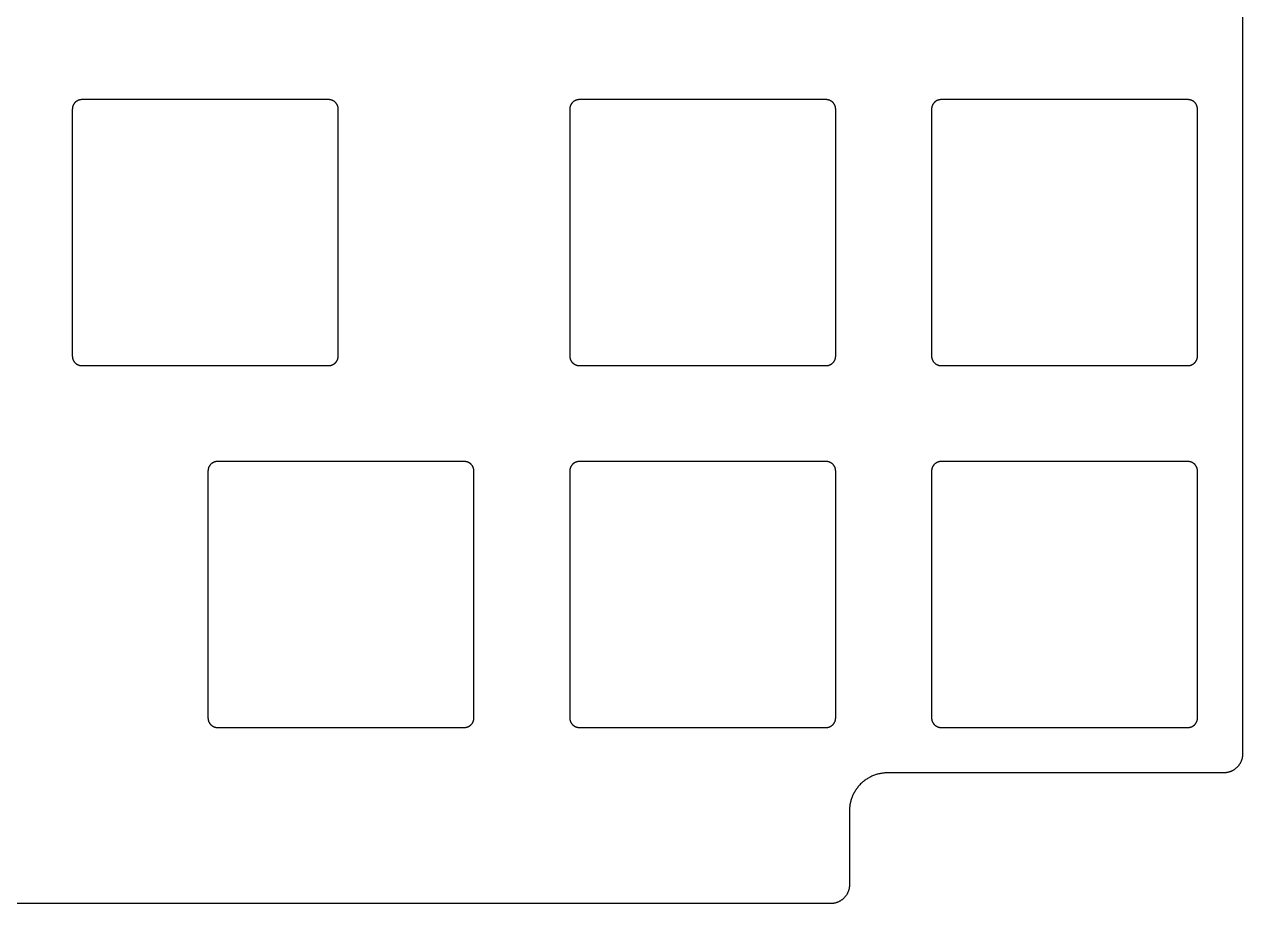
# Model space of a CAD drawing. Header units: millimetres. Extents: x -9 to 295, y -92 to 16.
# Drawn here: x 231 to 295.1, y -92.5 to -46.2 of the extents above; entities that cross this region are included whole.
import ezdxf

# ---------------------------------------------------------------- set-up
doc = ezdxf.new("R2010")
doc.units = ezdxf.units.MM
doc.layers.add('Layer 01', color=18, linetype='Continuous', true_color=0x000000)

msp = doc.modelspace()

# ---------------------------------------------------------------- linework, layer by layer
at = {"layer": 'Layer 01'}
msp.add_lwpolyline([(295.128, 8.39), (295.128, -84.59), (295.128, -84.612), (295.127, -84.635), (295.126, -84.657), (295.124, -84.68), (295.122, -84.703), (295.119, -84.726), (295.115, -84.749), (295.111, -84.772), (295.107, -84.795), (295.102, -84.818), (295.096, -84.842), (295.089, -84.865), (295.082, -84.888), (295.075, -84.912), (295.067, -84.935), (295.058, -84.958), (295.048, -84.981), (295.038, -85.004), (295.028, -85.027), (295.016, -85.049), (295.004, -85.072), (294.992, -85.094), (294.979, -85.116), (294.965, -85.137), (294.951, -85.158), (294.936, -85.179), (294.92, -85.2), (294.904, -85.22), (294.888, -85.24), (294.871, -85.26), (294.853, -85.279), (294.835, -85.297), (294.817, -85.315), (294.798, -85.333), (294.778, -85.35), (294.758, -85.366), (294.738, -85.382), (294.717, -85.398), (294.697, -85.413), (294.675, -85.427), (294.654, -85.441), (294.632, -85.454), (294.61, -85.466), (294.587, -85.478), (294.565, -85.49), (294.542, -85.5), (294.519, -85.51), (294.496, -85.52), (294.473, -85.529), (294.45, -85.537), (294.426, -85.544), (294.403, -85.551), (294.38, -85.558), (294.357, -85.564), (294.333, -85.569), (294.31, -85.573), (294.287, -85.577), (294.264, -85.581), (294.241, -85.584), (294.218, -85.586), (294.195, -85.588), (294.173, -85.589), (294.15, -85.59), (294.128, -85.59), (276.428, -85.59), (276.384, -85.59), (276.339, -85.592), (276.294, -85.594), (276.248, -85.598), (276.203, -85.603), (276.157, -85.608), (276.111, -85.615), (276.064, -85.623), (276.018, -85.633), (275.971, -85.643), (275.924, -85.654), (275.878, -85.667), (275.831, -85.681), (275.785, -85.696), (275.738, -85.713), (275.692, -85.73), (275.646, -85.749), (275.6, -85.769), (275.555, -85.791), (275.509, -85.813), (275.465, -85.837), (275.421, -85.862), (275.377, -85.889), (275.334, -85.916), (275.291, -85.945), (275.249, -85.974), (275.208, -86.005), (275.167, -86.037), (275.128, -86.07), (275.089, -86.104), (275.051, -86.14), (275.014, -86.176), (274.978, -86.213), (274.943, -86.251), (274.908, -86.29), (274.875, -86.329), (274.843, -86.37), (274.812, -86.411), (274.783, -86.453), (274.754, -86.496), (274.727, -86.539), (274.7, -86.582), (274.675, -86.627), (274.652, -86.671), (274.629, -86.716), (274.608, -86.762), (274.587, -86.808), (274.569, -86.854), (274.551, -86.9), (274.534, -86.946), (274.519, -86.993), (274.505, -87.04), (274.493, -87.086), (274.481, -87.133), (274.471, -87.18), (274.461, -87.226), (274.453, -87.272), (274.447, -87.319), (274.441, -87.365), (274.436, -87.41), (274.433, -87.456), (274.43, -87.501), (274.429, -87.546), (274.428, -87.59), (274.428, -91.474), (274.428, -91.496), (274.427, -91.519), (274.426, -91.541), (274.424, -91.564), (274.422, -91.587), (274.419, -91.61), (274.415, -91.633), (274.411, -91.656), (274.407, -91.679), (274.402, -91.703), (274.396, -91.726), (274.389, -91.749), (274.383, -91.773), (274.375, -91.796), (274.367, -91.819), (274.358, -91.842), (274.348, -91.865), (274.338, -91.888), (274.328, -91.911), (274.316, -91.933), (274.304, -91.956), (274.292, -91.978), (274.279, -92), (274.265, -92.021), (274.251, -92.043), (274.236, -92.064), (274.22, -92.084), (274.204, -92.104), (274.188, -92.124), (274.171, -92.144), (274.153, -92.163), (274.135, -92.181), (274.117, -92.199), (274.098, -92.217), (274.078, -92.234), (274.058, -92.25), (274.038, -92.266), (274.018, -92.282), (273.997, -92.297), (273.975, -92.311), (273.954, -92.325), (273.932, -92.338), (273.91, -92.35), (273.887, -92.362), (273.865, -92.374), (273.842, -92.384), (273.819, -92.394), (273.796, -92.404), (273.773, -92.413), (273.75, -92.421), (273.727, -92.428), (273.703, -92.435), (273.68, -92.442), (273.657, -92.448), (273.633, -92.453), (273.61, -92.457), (273.587, -92.461), (273.564, -92.465), (273.541, -92.468), (273.518, -92.47), (273.495, -92.472), (273.473, -92.473), (273.45, -92.474), (273.428, -92.474), (12.308, -92.474)], dxfattribs=at)
for points in [[(247.506, -50.65), (247.506, -50.639), (247.506, -50.628), (247.505, -50.617), (247.504, -50.605), (247.503, -50.594), (247.502, -50.582), (247.5, -50.571), (247.498, -50.559), (247.496, -50.547), (247.493, -50.536), (247.49, -50.524), (247.487, -50.513), (247.484, -50.501), (247.48, -50.489), (247.476, -50.478), (247.471, -50.466), (247.467, -50.455), (247.462, -50.443), (247.456, -50.432), (247.451, -50.42), (247.445, -50.409), (247.438, -50.398), (247.432, -50.387), (247.425, -50.376), (247.418, -50.366), (247.41, -50.355), (247.403, -50.345), (247.395, -50.335), (247.386, -50.325), (247.378, -50.315), (247.369, -50.306), (247.36, -50.297), (247.351, -50.288), (247.341, -50.279), (247.331, -50.27), (247.322, -50.262), (247.311, -50.254), (247.301, -50.246), (247.291, -50.239), (247.28, -50.232), (247.269, -50.225), (247.258, -50.218), (247.247, -50.212), (247.236, -50.206), (247.225, -50.2), (247.213, -50.195), (247.202, -50.19), (247.19, -50.185), (247.179, -50.181), (247.167, -50.177), (247.156, -50.173), (247.144, -50.169), (247.132, -50.166), (247.121, -50.163), (247.109, -50.161), (247.097, -50.158), (247.086, -50.156), (247.074, -50.155), (247.063, -50.153), (247.051, -50.152), (247.04, -50.151), (247.029, -50.151), (247.018, -50.15), (247.006, -50.15), (234.006, -50.15), (233.995, -50.15), (233.984, -50.151), (233.973, -50.151), (233.961, -50.152), (233.95, -50.153), (233.939, -50.155), (233.927, -50.156), (233.915, -50.158), (233.904, -50.161), (233.892, -50.163), (233.88, -50.166), (233.869, -50.169), (233.857, -50.173), (233.845, -50.177), (233.834, -50.181), (233.822, -50.185), (233.811, -50.19), (233.799, -50.195), (233.788, -50.2), (233.777, -50.206), (233.766, -50.212), (233.754, -50.218), (233.744, -50.225), (233.733, -50.232), (233.722, -50.239), (233.712, -50.246), (233.701, -50.254), (233.691, -50.262), (233.681, -50.27), (233.672, -50.279), (233.662, -50.288), (233.653, -50.297), (233.644, -50.306), (233.635, -50.315), (233.626, -50.325), (233.618, -50.335), (233.61, -50.345), (233.602, -50.355), (233.595, -50.366), (233.588, -50.376), (233.581, -50.387), (233.574, -50.398), (233.568, -50.409), (233.562, -50.42), (233.557, -50.432), (233.551, -50.443), (233.546, -50.455), (233.541, -50.466), (233.537, -50.478), (233.533, -50.489), (233.529, -50.501), (233.526, -50.513), (233.522, -50.524), (233.52, -50.536), (233.517, -50.547), (233.515, -50.559), (233.513, -50.571), (233.511, -50.582), (233.51, -50.594), (233.508, -50.605), (233.507, -50.617), (233.507, -50.628), (233.506, -50.639), (233.506, -50.65), (233.506, -63.65), (233.506, -63.661), (233.507, -63.672), (233.507, -63.684), (233.508, -63.695), (233.51, -63.706), (233.511, -63.718), (233.513, -63.729), (233.515, -63.741), (233.517, -63.753), (233.52, -63.764), (233.522, -63.776), (233.526, -63.788), (233.529, -63.799), (233.533, -63.811), (233.537, -63.823), (233.541, -63.834), (233.546, -63.846), (233.551, -63.857), (233.557, -63.868), (233.562, -63.88), (233.568, -63.891), (233.574, -63.902), (233.581, -63.913), (233.588, -63.924), (233.595, -63.934), (233.602, -63.945), (233.61, -63.955), (233.618, -63.965), (233.626, -63.975), (233.635, -63.985), (233.644, -63.994), (233.653, -64.004), (233.662, -64.013), (233.672, -64.021), (233.681, -64.03), (233.691, -64.038), (233.701, -64.046), (233.712, -64.054), (233.722, -64.061), (233.733, -64.069), (233.744, -64.075), (233.754, -64.082), (233.766, -64.088), (233.777, -64.094), (233.788, -64.1), (233.799, -64.105), (233.811, -64.11), (233.822, -64.115), (233.834, -64.119), (233.845, -64.123), (233.857, -64.127), (233.869, -64.131), (233.88, -64.134), (233.892, -64.137), (233.904, -64.139), (233.915, -64.142), (233.927, -64.144), (233.939, -64.145), (233.95, -64.147), (233.961, -64.148), (233.973, -64.149), (233.984, -64.15), (233.995, -64.15), (234.006, -64.15), (247.006, -64.15), (247.018, -64.15), (247.029, -64.15), (247.04, -64.149), (247.051, -64.148), (247.063, -64.147), (247.074, -64.145), (247.086, -64.144), (247.097, -64.142), (247.109, -64.139), (247.121, -64.137), (247.132, -64.134), (247.144, -64.131), (247.156, -64.127), (247.167, -64.123), (247.179, -64.119), (247.19, -64.115), (247.202, -64.11), (247.213, -64.105), (247.225, -64.1), (247.236, -64.094), (247.247, -64.088), (247.258, -64.082), (247.269, -64.075), (247.28, -64.069), (247.291, -64.061), (247.301, -64.054), (247.311, -64.046), (247.322, -64.038), (247.331, -64.03), (247.341, -64.021), (247.351, -64.013), (247.36, -64.004), (247.369, -63.994), (247.378, -63.985), (247.386, -63.975), (247.395, -63.965), (247.403, -63.955), (247.41, -63.945), (247.418, -63.934), (247.425, -63.924), (247.432, -63.913), (247.438, -63.902), (247.445, -63.891), (247.451, -63.88), (247.456, -63.868), (247.462, -63.857), (247.467, -63.846), (247.471, -63.834), (247.476, -63.823), (247.48, -63.811), (247.484, -63.799), (247.487, -63.788), (247.49, -63.776), (247.493, -63.764), (247.496, -63.753), (247.498, -63.741), (247.5, -63.729), (247.502, -63.718), (247.503, -63.706), (247.504, -63.695), (247.505, -63.684), (247.506, -63.672), (247.506, -63.661), (247.506, -63.65)], [(273.2, -64.15), (273.211, -64.15), (273.222, -64.15), (273.234, -64.149), (273.245, -64.148), (273.256, -64.147), (273.268, -64.145), (273.279, -64.144), (273.291, -64.142), (273.303, -64.139), (273.314, -64.137), (273.326, -64.134), (273.338, -64.131), (273.349, -64.127), (273.361, -64.123), (273.373, -64.119), (273.384, -64.115), (273.396, -64.11), (273.407, -64.105), (273.418, -64.1), (273.43, -64.094), (273.441, -64.088), (273.452, -64.082), (273.463, -64.075), (273.474, -64.068), (273.484, -64.061), (273.495, -64.054), (273.505, -64.046), (273.515, -64.038), (273.525, -64.03), (273.535, -64.021), (273.544, -64.013), (273.554, -64.004), (273.563, -63.994), (273.571, -63.985), (273.58, -63.975), (273.588, -63.965), (273.596, -63.955), (273.604, -63.945), (273.611, -63.934), (273.619, -63.924), (273.625, -63.913), (273.632, -63.902), (273.638, -63.891), (273.644, -63.88), (273.65, -63.868), (273.655, -63.857), (273.66, -63.846), (273.665, -63.834), (273.669, -63.822), (273.673, -63.811), (273.677, -63.799), (273.681, -63.788), (273.684, -63.776), (273.687, -63.764), (273.689, -63.753), (273.692, -63.741), (273.694, -63.729), (273.695, -63.718), (273.697, -63.706), (273.698, -63.695), (273.699, -63.684), (273.7, -63.672), (273.7, -63.661), (273.7, -63.65), (273.7, -50.65), (273.7, -50.639), (273.7, -50.628), (273.699, -50.616), (273.698, -50.605), (273.697, -50.594), (273.695, -50.582), (273.694, -50.571), (273.692, -50.559), (273.689, -50.547), (273.687, -50.536), (273.684, -50.524), (273.681, -50.512), (273.677, -50.501), (273.673, -50.489), (273.669, -50.478), (273.665, -50.466), (273.66, -50.455), (273.655, -50.443), (273.65, -50.432), (273.644, -50.42), (273.638, -50.409), (273.632, -50.398), (273.625, -50.387), (273.619, -50.376), (273.611, -50.366), (273.604, -50.355), (273.596, -50.345), (273.588, -50.335), (273.58, -50.325), (273.571, -50.315), (273.563, -50.306), (273.554, -50.297), (273.544, -50.287), (273.535, -50.279), (273.525, -50.27), (273.515, -50.262), (273.505, -50.254), (273.495, -50.246), (273.484, -50.239), (273.474, -50.232), (273.463, -50.225), (273.452, -50.218), (273.441, -50.212), (273.43, -50.206), (273.418, -50.2), (273.407, -50.195), (273.396, -50.19), (273.384, -50.185), (273.373, -50.181), (273.361, -50.177), (273.349, -50.173), (273.338, -50.169), (273.326, -50.166), (273.314, -50.163), (273.303, -50.161), (273.291, -50.158), (273.279, -50.156), (273.268, -50.155), (273.256, -50.153), (273.245, -50.152), (273.234, -50.151), (273.222, -50.151), (273.211, -50.15), (273.2, -50.15), (260.2, -50.15), (260.189, -50.15), (260.178, -50.151), (260.166, -50.151), (260.155, -50.152), (260.144, -50.153), (260.132, -50.155), (260.121, -50.156), (260.109, -50.158), (260.097, -50.161), (260.086, -50.163), (260.074, -50.166), (260.062, -50.169), (260.051, -50.173), (260.039, -50.177), (260.027, -50.181), (260.016, -50.185), (260.004, -50.19), (259.993, -50.195), (259.982, -50.2), (259.97, -50.206), (259.959, -50.212), (259.948, -50.218), (259.937, -50.225), (259.926, -50.232), (259.916, -50.239), (259.905, -50.246), (259.895, -50.254), (259.885, -50.262), (259.875, -50.27), (259.865, -50.279), (259.856, -50.287), (259.846, -50.297), (259.837, -50.306), (259.829, -50.315), (259.82, -50.325), (259.812, -50.335), (259.804, -50.345), (259.796, -50.355), (259.789, -50.366), (259.781, -50.376), (259.775, -50.387), (259.768, -50.398), (259.762, -50.409), (259.756, -50.42), (259.75, -50.432), (259.745, -50.443), (259.74, -50.455), (259.735, -50.466), (259.731, -50.478), (259.727, -50.489), (259.723, -50.501), (259.719, -50.512), (259.716, -50.524), (259.713, -50.536), (259.711, -50.547), (259.708, -50.559), (259.706, -50.571), (259.705, -50.582), (259.703, -50.594), (259.702, -50.605), (259.701, -50.616), (259.7, -50.628), (259.7, -50.639), (259.7, -50.65), (259.7, -63.65), (259.7, -63.661), (259.7, -63.672), (259.701, -63.684), (259.702, -63.695), (259.703, -63.706), (259.705, -63.718), (259.706, -63.729), (259.708, -63.741), (259.711, -63.753), (259.713, -63.764), (259.716, -63.776), (259.719, -63.788), (259.723, -63.799), (259.727, -63.811), (259.731, -63.822), (259.735, -63.834), (259.74, -63.846), (259.745, -63.857), (259.75, -63.868), (259.756, -63.88), (259.762, -63.891), (259.768, -63.902), (259.775, -63.913), (259.781, -63.924), (259.789, -63.934), (259.796, -63.945), (259.804, -63.955), (259.812, -63.965), (259.82, -63.975), (259.829, -63.985), (259.837, -63.994), (259.846, -64.004), (259.856, -64.013), (259.865, -64.021), (259.875, -64.03), (259.885, -64.038), (259.895, -64.046), (259.905, -64.054), (259.916, -64.061), (259.926, -64.068), (259.937, -64.075), (259.948, -64.082), (259.959, -64.088), (259.97, -64.094), (259.982, -64.1), (259.993, -64.105), (260.004, -64.11), (260.016, -64.115), (260.027, -64.119), (260.039, -64.123), (260.051, -64.127), (260.062, -64.131), (260.074, -64.134), (260.086, -64.137), (260.097, -64.139), (260.109, -64.142), (260.121, -64.144), (260.132, -64.145), (260.144, -64.147), (260.155, -64.148), (260.166, -64.149), (260.178, -64.15), (260.189, -64.15), (260.2, -64.15)], [(279.25, -50.15), (279.239, -50.15), (279.228, -50.15), (279.216, -50.151), (279.205, -50.152), (279.194, -50.153), (279.182, -50.155), (279.171, -50.156), (279.159, -50.158), (279.147, -50.161), (279.136, -50.163), (279.124, -50.166), (279.112, -50.169), (279.101, -50.173), (279.089, -50.177), (279.078, -50.181), (279.066, -50.185), (279.054, -50.19), (279.043, -50.195), (279.032, -50.2), (279.02, -50.206), (279.009, -50.212), (278.998, -50.218), (278.987, -50.225), (278.976, -50.231), (278.966, -50.239), (278.955, -50.246), (278.945, -50.254), (278.935, -50.262), (278.925, -50.27), (278.915, -50.279), (278.906, -50.287), (278.896, -50.296), (278.887, -50.306), (278.879, -50.315), (278.87, -50.325), (278.862, -50.335), (278.854, -50.345), (278.846, -50.355), (278.839, -50.366), (278.832, -50.376), (278.825, -50.387), (278.818, -50.398), (278.812, -50.409), (278.806, -50.42), (278.8, -50.432), (278.795, -50.443), (278.79, -50.454), (278.785, -50.466), (278.781, -50.478), (278.777, -50.489), (278.773, -50.501), (278.769, -50.512), (278.766, -50.524), (278.763, -50.536), (278.761, -50.547), (278.758, -50.559), (278.756, -50.571), (278.755, -50.582), (278.753, -50.594), (278.752, -50.605), (278.751, -50.616), (278.751, -50.628), (278.75, -50.639), (278.75, -50.65), (278.75, -63.65), (278.75, -63.661), (278.751, -63.672), (278.751, -63.684), (278.752, -63.695), (278.753, -63.706), (278.755, -63.718), (278.756, -63.729), (278.758, -63.741), (278.761, -63.753), (278.763, -63.764), (278.766, -63.776), (278.769, -63.788), (278.773, -63.799), (278.777, -63.811), (278.781, -63.822), (278.785, -63.834), (278.79, -63.846), (278.795, -63.857), (278.8, -63.868), (278.806, -63.88), (278.812, -63.891), (278.818, -63.902), (278.825, -63.913), (278.832, -63.924), (278.839, -63.934), (278.846, -63.945), (278.854, -63.955), (278.862, -63.965), (278.87, -63.975), (278.879, -63.985), (278.887, -63.994), (278.896, -64.004), (278.906, -64.013), (278.915, -64.021), (278.925, -64.03), (278.935, -64.038), (278.945, -64.046), (278.955, -64.054), (278.966, -64.061), (278.976, -64.068), (278.987, -64.075), (278.998, -64.082), (279.009, -64.088), (279.02, -64.094), (279.032, -64.1), (279.043, -64.105), (279.054, -64.11), (279.066, -64.115), (279.078, -64.119), (279.089, -64.123), (279.101, -64.127), (279.112, -64.131), (279.124, -64.134), (279.136, -64.137), (279.147, -64.139), (279.159, -64.142), (279.171, -64.144), (279.182, -64.145), (279.194, -64.147), (279.205, -64.148), (279.216, -64.149), (279.228, -64.15), (279.239, -64.15), (279.25, -64.15), (292.25, -64.15), (292.261, -64.15), (292.272, -64.15), (292.284, -64.149), (292.295, -64.148), (292.306, -64.147), (292.318, -64.145), (292.329, -64.144), (292.341, -64.142), (292.353, -64.139), (292.364, -64.137), (292.376, -64.134), (292.388, -64.131), (292.399, -64.127), (292.411, -64.123), (292.423, -64.119), (292.434, -64.115), (292.446, -64.11), (292.457, -64.105), (292.468, -64.1), (292.48, -64.094), (292.491, -64.088), (292.502, -64.082), (292.513, -64.075), (292.524, -64.068), (292.534, -64.061), (292.545, -64.054), (292.555, -64.046), (292.565, -64.038), (292.575, -64.03), (292.585, -64.021), (292.594, -64.013), (292.604, -64.004), (292.613, -63.994), (292.621, -63.985), (292.63, -63.975), (292.638, -63.965), (292.646, -63.955), (292.654, -63.945), (292.661, -63.934), (292.669, -63.924), (292.675, -63.913), (292.682, -63.902), (292.688, -63.891), (292.694, -63.88), (292.7, -63.868), (292.705, -63.857), (292.71, -63.846), (292.715, -63.834), (292.719, -63.822), (292.723, -63.811), (292.727, -63.799), (292.731, -63.788), (292.734, -63.776), (292.737, -63.764), (292.739, -63.753), (292.742, -63.741), (292.744, -63.729), (292.745, -63.718), (292.747, -63.706), (292.748, -63.695), (292.749, -63.684), (292.75, -63.672), (292.75, -63.661), (292.75, -63.65), (292.75, -50.65), (292.75, -50.639), (292.75, -50.628), (292.749, -50.616), (292.748, -50.605), (292.747, -50.594), (292.745, -50.582), (292.744, -50.571), (292.742, -50.559), (292.739, -50.547), (292.737, -50.536), (292.734, -50.524), (292.731, -50.512), (292.727, -50.501), (292.723, -50.489), (292.719, -50.478), (292.715, -50.466), (292.71, -50.454), (292.705, -50.443), (292.7, -50.432), (292.694, -50.42), (292.688, -50.409), (292.682, -50.398), (292.675, -50.387), (292.669, -50.376), (292.661, -50.366), (292.654, -50.355), (292.646, -50.345), (292.638, -50.335), (292.63, -50.325), (292.621, -50.315), (292.613, -50.306), (292.604, -50.296), (292.594, -50.287), (292.585, -50.279), (292.575, -50.27), (292.565, -50.262), (292.555, -50.254), (292.545, -50.246), (292.534, -50.239), (292.524, -50.231), (292.513, -50.225), (292.502, -50.218), (292.491, -50.212), (292.48, -50.206), (292.468, -50.2), (292.457, -50.195), (292.446, -50.19), (292.434, -50.185), (292.423, -50.181), (292.411, -50.177), (292.399, -50.173), (292.388, -50.169), (292.376, -50.166), (292.364, -50.163), (292.353, -50.161), (292.341, -50.158), (292.329, -50.156), (292.318, -50.155), (292.306, -50.153), (292.295, -50.152), (292.284, -50.151), (292.272, -50.15), (292.261, -50.15), (292.25, -50.15)], [(254.65, -69.7), (254.65, -69.689), (254.65, -69.678), (254.649, -69.666), (254.648, -69.655), (254.647, -69.644), (254.645, -69.632), (254.644, -69.621), (254.642, -69.609), (254.639, -69.597), (254.637, -69.586), (254.634, -69.574), (254.631, -69.562), (254.627, -69.551), (254.623, -69.539), (254.619, -69.528), (254.615, -69.516), (254.61, -69.504), (254.605, -69.493), (254.6, -69.482), (254.594, -69.47), (254.588, -69.459), (254.582, -69.448), (254.575, -69.437), (254.569, -69.426), (254.561, -69.416), (254.554, -69.405), (254.546, -69.395), (254.538, -69.385), (254.53, -69.375), (254.521, -69.365), (254.513, -69.356), (254.504, -69.346), (254.494, -69.337), (254.485, -69.329), (254.475, -69.32), (254.465, -69.312), (254.455, -69.304), (254.445, -69.296), (254.434, -69.289), (254.424, -69.282), (254.413, -69.275), (254.402, -69.268), (254.391, -69.262), (254.38, -69.256), (254.368, -69.25), (254.357, -69.245), (254.346, -69.24), (254.334, -69.235), (254.323, -69.231), (254.311, -69.227), (254.299, -69.223), (254.288, -69.219), (254.276, -69.216), (254.264, -69.213), (254.253, -69.211), (254.241, -69.208), (254.229, -69.206), (254.218, -69.205), (254.206, -69.203), (254.195, -69.202), (254.184, -69.201), (254.172, -69.2), (254.161, -69.2), (254.15, -69.2), (241.15, -69.2), (241.139, -69.2), (241.128, -69.2), (241.116, -69.201), (241.105, -69.202), (241.094, -69.203), (241.082, -69.205), (241.071, -69.206), (241.059, -69.208), (241.047, -69.211), (241.036, -69.213), (241.024, -69.216), (241.012, -69.219), (241.001, -69.223), (240.989, -69.227), (240.978, -69.231), (240.966, -69.235), (240.954, -69.24), (240.943, -69.245), (240.932, -69.25), (240.92, -69.256), (240.909, -69.262), (240.898, -69.268), (240.887, -69.275), (240.876, -69.282), (240.866, -69.289), (240.855, -69.296), (240.845, -69.304), (240.835, -69.312), (240.825, -69.32), (240.815, -69.329), (240.806, -69.337), (240.796, -69.346), (240.787, -69.356), (240.779, -69.365), (240.77, -69.375), (240.762, -69.385), (240.754, -69.395), (240.746, -69.405), (240.739, -69.416), (240.732, -69.426), (240.725, -69.437), (240.718, -69.448), (240.712, -69.459), (240.706, -69.47), (240.7, -69.482), (240.695, -69.493), (240.69, -69.504), (240.685, -69.516), (240.681, -69.528), (240.677, -69.539), (240.673, -69.551), (240.669, -69.562), (240.666, -69.574), (240.663, -69.586), (240.661, -69.597), (240.658, -69.609), (240.656, -69.621), (240.655, -69.632), (240.653, -69.644), (240.652, -69.655), (240.651, -69.666), (240.651, -69.678), (240.65, -69.689), (240.65, -69.7), (240.65, -82.7), (240.65, -82.711), (240.651, -82.722), (240.651, -82.734), (240.652, -82.745), (240.653, -82.756), (240.655, -82.768), (240.656, -82.779), (240.658, -82.791), (240.661, -82.803), (240.663, -82.814), (240.666, -82.826), (240.669, -82.838), (240.673, -82.849), (240.677, -82.861), (240.681, -82.872), (240.685, -82.884), (240.69, -82.896), (240.695, -82.907), (240.7, -82.918), (240.706, -82.93), (240.712, -82.941), (240.718, -82.952), (240.725, -82.963), (240.732, -82.974), (240.739, -82.984), (240.746, -82.995), (240.754, -83.005), (240.762, -83.015), (240.77, -83.025), (240.779, -83.035), (240.787, -83.044), (240.796, -83.054), (240.806, -83.063), (240.815, -83.071), (240.825, -83.08), (240.835, -83.088), (240.845, -83.096), (240.855, -83.104), (240.866, -83.111), (240.876, -83.118), (240.887, -83.125), (240.898, -83.132), (240.909, -83.138), (240.92, -83.144), (240.932, -83.15), (240.943, -83.155), (240.954, -83.16), (240.966, -83.165), (240.978, -83.169), (240.989, -83.173), (241.001, -83.177), (241.012, -83.181), (241.024, -83.184), (241.036, -83.187), (241.047, -83.189), (241.059, -83.192), (241.071, -83.194), (241.082, -83.195), (241.094, -83.197), (241.105, -83.198), (241.116, -83.199), (241.128, -83.2), (241.139, -83.2), (241.15, -83.2), (254.15, -83.2), (254.161, -83.2), (254.172, -83.2), (254.184, -83.199), (254.195, -83.198), (254.206, -83.197), (254.218, -83.195), (254.229, -83.194), (254.241, -83.192), (254.253, -83.189), (254.264, -83.187), (254.276, -83.184), (254.288, -83.181), (254.299, -83.177), (254.311, -83.173), (254.323, -83.169), (254.334, -83.165), (254.346, -83.16), (254.357, -83.155), (254.368, -83.15), (254.38, -83.144), (254.391, -83.138), (254.402, -83.132), (254.413, -83.125), (254.424, -83.118), (254.434, -83.111), (254.445, -83.104), (254.455, -83.096), (254.465, -83.088), (254.475, -83.08), (254.485, -83.071), (254.494, -83.063), (254.504, -83.054), (254.513, -83.044), (254.521, -83.035), (254.53, -83.025), (254.538, -83.015), (254.546, -83.005), (254.554, -82.995), (254.561, -82.984), (254.569, -82.974), (254.575, -82.963), (254.582, -82.952), (254.588, -82.941), (254.594, -82.93), (254.6, -82.918), (254.605, -82.907), (254.61, -82.896), (254.615, -82.884), (254.619, -82.872), (254.623, -82.861), (254.627, -82.849), (254.631, -82.838), (254.634, -82.826), (254.637, -82.814), (254.639, -82.803), (254.642, -82.791), (254.644, -82.779), (254.645, -82.768), (254.647, -82.756), (254.648, -82.745), (254.649, -82.734), (254.65, -82.722), (254.65, -82.711), (254.65, -82.7)], [(273.7, -69.7), (273.7, -69.689), (273.7, -69.678), (273.699, -69.666), (273.698, -69.655), (273.697, -69.644), (273.695, -69.632), (273.694, -69.621), (273.692, -69.609), (273.689, -69.597), (273.687, -69.586), (273.684, -69.574), (273.681, -69.562), (273.677, -69.551), (273.673, -69.539), (273.669, -69.528), (273.665, -69.516), (273.66, -69.504), (273.655, -69.493), (273.65, -69.482), (273.644, -69.47), (273.638, -69.459), (273.632, -69.448), (273.625, -69.437), (273.619, -69.426), (273.611, -69.416), (273.604, -69.405), (273.596, -69.395), (273.588, -69.385), (273.58, -69.375), (273.571, -69.365), (273.563, -69.356), (273.554, -69.346), (273.544, -69.337), (273.535, -69.329), (273.525, -69.32), (273.515, -69.312), (273.505, -69.304), (273.495, -69.296), (273.484, -69.289), (273.474, -69.282), (273.463, -69.275), (273.452, -69.268), (273.441, -69.262), (273.43, -69.256), (273.418, -69.25), (273.407, -69.245), (273.396, -69.24), (273.384, -69.235), (273.373, -69.231), (273.361, -69.227), (273.349, -69.223), (273.338, -69.219), (273.326, -69.216), (273.314, -69.213), (273.303, -69.211), (273.291, -69.208), (273.279, -69.206), (273.268, -69.205), (273.256, -69.203), (273.245, -69.202), (273.234, -69.201), (273.222, -69.2), (273.211, -69.2), (273.2, -69.2), (260.2, -69.2), (260.189, -69.2), (260.178, -69.2), (260.166, -69.201), (260.155, -69.202), (260.144, -69.203), (260.132, -69.205), (260.121, -69.206), (260.109, -69.208), (260.097, -69.211), (260.086, -69.213), (260.074, -69.216), (260.062, -69.219), (260.051, -69.223), (260.039, -69.227), (260.028, -69.231), (260.016, -69.235), (260.004, -69.24), (259.993, -69.245), (259.982, -69.25), (259.97, -69.256), (259.959, -69.262), (259.948, -69.268), (259.937, -69.275), (259.926, -69.282), (259.916, -69.289), (259.905, -69.296), (259.895, -69.304), (259.885, -69.312), (259.875, -69.32), (259.865, -69.329), (259.856, -69.337), (259.846, -69.346), (259.837, -69.356), (259.829, -69.365), (259.82, -69.375), (259.812, -69.385), (259.804, -69.395), (259.796, -69.405), (259.789, -69.416), (259.782, -69.426), (259.775, -69.437), (259.768, -69.448), (259.762, -69.459), (259.756, -69.47), (259.75, -69.482), (259.745, -69.493), (259.74, -69.504), (259.735, -69.516), (259.731, -69.528), (259.727, -69.539), (259.723, -69.551), (259.719, -69.562), (259.716, -69.574), (259.713, -69.586), (259.711, -69.597), (259.708, -69.609), (259.706, -69.621), (259.705, -69.632), (259.703, -69.644), (259.702, -69.655), (259.701, -69.666), (259.701, -69.678), (259.7, -69.689), (259.7, -69.7), (259.7, -82.7), (259.7, -82.711), (259.701, -82.722), (259.701, -82.734), (259.702, -82.745), (259.703, -82.756), (259.705, -82.768), (259.706, -82.779), (259.708, -82.791), (259.711, -82.803), (259.713, -82.814), (259.716, -82.826), (259.719, -82.838), (259.723, -82.849), (259.727, -82.861), (259.731, -82.872), (259.735, -82.884), (259.74, -82.896), (259.745, -82.907), (259.75, -82.918), (259.756, -82.93), (259.762, -82.941), (259.768, -82.952), (259.775, -82.963), (259.782, -82.974), (259.789, -82.984), (259.796, -82.995), (259.804, -83.005), (259.812, -83.015), (259.82, -83.025), (259.829, -83.035), (259.837, -83.044), (259.846, -83.054), (259.856, -83.063), (259.865, -83.071), (259.875, -83.08), (259.885, -83.088), (259.895, -83.096), (259.905, -83.104), (259.916, -83.111), (259.926, -83.118), (259.937, -83.125), (259.948, -83.132), (259.959, -83.138), (259.97, -83.144), (259.982, -83.15), (259.993, -83.155), (260.004, -83.16), (260.016, -83.165), (260.028, -83.169), (260.039, -83.173), (260.051, -83.177), (260.062, -83.181), (260.074, -83.184), (260.086, -83.187), (260.097, -83.189), (260.109, -83.192), (260.121, -83.194), (260.132, -83.195), (260.144, -83.197), (260.155, -83.198), (260.166, -83.199), (260.178, -83.2), (260.189, -83.2), (260.2, -83.2), (273.2, -83.2), (273.211, -83.2), (273.222, -83.2), (273.234, -83.199), (273.245, -83.198), (273.256, -83.197), (273.268, -83.195), (273.279, -83.194), (273.291, -83.192), (273.303, -83.189), (273.314, -83.187), (273.326, -83.184), (273.338, -83.181), (273.349, -83.177), (273.361, -83.173), (273.373, -83.169), (273.384, -83.165), (273.396, -83.16), (273.407, -83.155), (273.418, -83.15), (273.43, -83.144), (273.441, -83.138), (273.452, -83.132), (273.463, -83.125), (273.474, -83.118), (273.484, -83.111), (273.495, -83.104), (273.505, -83.096), (273.515, -83.088), (273.525, -83.08), (273.535, -83.071), (273.544, -83.063), (273.554, -83.054), (273.563, -83.044), (273.571, -83.035), (273.58, -83.025), (273.588, -83.015), (273.596, -83.005), (273.604, -82.995), (273.611, -82.984), (273.619, -82.974), (273.625, -82.963), (273.632, -82.952), (273.638, -82.941), (273.644, -82.93), (273.65, -82.918), (273.655, -82.907), (273.66, -82.896), (273.665, -82.884), (273.669, -82.872), (273.673, -82.861), (273.677, -82.849), (273.681, -82.838), (273.684, -82.826), (273.687, -82.814), (273.689, -82.803), (273.692, -82.791), (273.694, -82.779), (273.695, -82.768), (273.697, -82.756), (273.698, -82.745), (273.699, -82.734), (273.7, -82.722), (273.7, -82.711), (273.7, -82.7)], [(279.25, -69.2), (279.239, -69.2), (279.228, -69.2), (279.216, -69.201), (279.205, -69.202), (279.194, -69.203), (279.182, -69.205), (279.171, -69.206), (279.159, -69.208), (279.147, -69.211), (279.136, -69.213), (279.124, -69.216), (279.112, -69.219), (279.101, -69.223), (279.089, -69.227), (279.078, -69.231), (279.066, -69.235), (279.054, -69.24), (279.043, -69.245), (279.032, -69.25), (279.02, -69.256), (279.009, -69.262), (278.998, -69.268), (278.987, -69.275), (278.976, -69.282), (278.966, -69.289), (278.955, -69.296), (278.945, -69.304), (278.935, -69.312), (278.925, -69.32), (278.915, -69.329), (278.906, -69.337), (278.896, -69.346), (278.887, -69.356), (278.879, -69.365), (278.87, -69.375), (278.862, -69.385), (278.854, -69.395), (278.846, -69.405), (278.839, -69.416), (278.832, -69.426), (278.825, -69.437), (278.818, -69.448), (278.812, -69.459), (278.806, -69.47), (278.8, -69.482), (278.795, -69.493), (278.79, -69.504), (278.785, -69.516), (278.781, -69.528), (278.777, -69.539), (278.773, -69.551), (278.769, -69.562), (278.766, -69.574), (278.763, -69.586), (278.761, -69.597), (278.758, -69.609), (278.756, -69.621), (278.755, -69.632), (278.753, -69.644), (278.752, -69.655), (278.751, -69.666), (278.751, -69.678), (278.75, -69.689), (278.75, -69.7), (278.75, -82.7), (278.75, -82.711), (278.751, -82.722), (278.751, -82.734), (278.752, -82.745), (278.753, -82.756), (278.755, -82.768), (278.756, -82.779), (278.758, -82.791), (278.761, -82.803), (278.763, -82.814), (278.766, -82.826), (278.769, -82.838), (278.773, -82.849), (278.777, -82.861), (278.781, -82.872), (278.785, -82.884), (278.79, -82.896), (278.795, -82.907), (278.8, -82.918), (278.806, -82.93), (278.812, -82.941), (278.818, -82.952), (278.825, -82.963), (278.832, -82.974), (278.839, -82.984), (278.846, -82.995), (278.854, -83.005), (278.862, -83.015), (278.87, -83.025), (278.879, -83.035), (278.887, -83.044), (278.896, -83.054), (278.906, -83.063), (278.915, -83.071), (278.925, -83.08), (278.935, -83.088), (278.945, -83.096), (278.955, -83.104), (278.966, -83.111), (278.976, -83.118), (278.987, -83.125), (278.998, -83.132), (279.009, -83.138), (279.02, -83.144), (279.032, -83.15), (279.043, -83.155), (279.054, -83.16), (279.066, -83.165), (279.078, -83.169), (279.089, -83.173), (279.101, -83.177), (279.112, -83.181), (279.124, -83.184), (279.136, -83.187), (279.147, -83.189), (279.159, -83.192), (279.171, -83.194), (279.182, -83.195), (279.194, -83.197), (279.205, -83.198), (279.216, -83.199), (279.228, -83.2), (279.239, -83.2), (279.25, -83.2), (292.25, -83.2), (292.261, -83.2), (292.272, -83.2), (292.284, -83.199), (292.295, -83.198), (292.306, -83.197), (292.318, -83.195), (292.329, -83.194), (292.341, -83.192), (292.353, -83.189), (292.364, -83.187), (292.376, -83.184), (292.388, -83.181), (292.399, -83.177), (292.411, -83.173), (292.423, -83.169), (292.434, -83.165), (292.446, -83.16), (292.457, -83.155), (292.468, -83.15), (292.48, -83.144), (292.491, -83.138), (292.502, -83.132), (292.513, -83.125), (292.524, -83.118), (292.534, -83.111), (292.545, -83.104), (292.555, -83.096), (292.565, -83.088), (292.575, -83.08), (292.585, -83.071), (292.594, -83.063), (292.604, -83.054), (292.613, -83.044), (292.621, -83.035), (292.63, -83.025), (292.638, -83.015), (292.646, -83.005), (292.654, -82.995), (292.661, -82.984), (292.669, -82.974), (292.675, -82.963), (292.682, -82.952), (292.688, -82.941), (292.694, -82.93), (292.7, -82.918), (292.705, -82.907), (292.71, -82.896), (292.715, -82.884), (292.719, -82.872), (292.723, -82.861), (292.727, -82.849), (292.731, -82.838), (292.734, -82.826), (292.737, -82.814), (292.739, -82.803), (292.742, -82.791), (292.744, -82.779), (292.745, -82.768), (292.747, -82.756), (292.748, -82.745), (292.749, -82.734), (292.75, -82.722), (292.75, -82.711), (292.75, -82.7), (292.75, -69.7), (292.75, -69.689), (292.75, -69.678), (292.749, -69.666), (292.748, -69.655), (292.747, -69.644), (292.745, -69.632), (292.744, -69.621), (292.742, -69.609), (292.739, -69.597), (292.737, -69.586), (292.734, -69.574), (292.731, -69.562), (292.727, -69.551), (292.723, -69.539), (292.719, -69.528), (292.715, -69.516), (292.71, -69.504), (292.705, -69.493), (292.7, -69.482), (292.694, -69.47), (292.688, -69.459), (292.682, -69.448), (292.675, -69.437), (292.669, -69.426), (292.661, -69.416), (292.654, -69.405), (292.646, -69.395), (292.638, -69.385), (292.63, -69.375), (292.621, -69.365), (292.613, -69.356), (292.604, -69.346), (292.594, -69.337), (292.585, -69.329), (292.575, -69.32), (292.565, -69.312), (292.555, -69.304), (292.545, -69.296), (292.534, -69.289), (292.524, -69.282), (292.513, -69.275), (292.502, -69.268), (292.491, -69.262), (292.48, -69.256), (292.468, -69.25), (292.457, -69.245), (292.446, -69.24), (292.434, -69.235), (292.423, -69.231), (292.411, -69.227), (292.399, -69.223), (292.388, -69.219), (292.376, -69.216), (292.364, -69.213), (292.353, -69.211), (292.341, -69.208), (292.329, -69.206), (292.318, -69.205), (292.306, -69.203), (292.295, -69.202), (292.284, -69.201), (292.272, -69.2), (292.261, -69.2), (292.25, -69.2)]]:
    msp.add_lwpolyline(points, close=True, dxfattribs=at)

doc.saveas('drawing.dxf')
